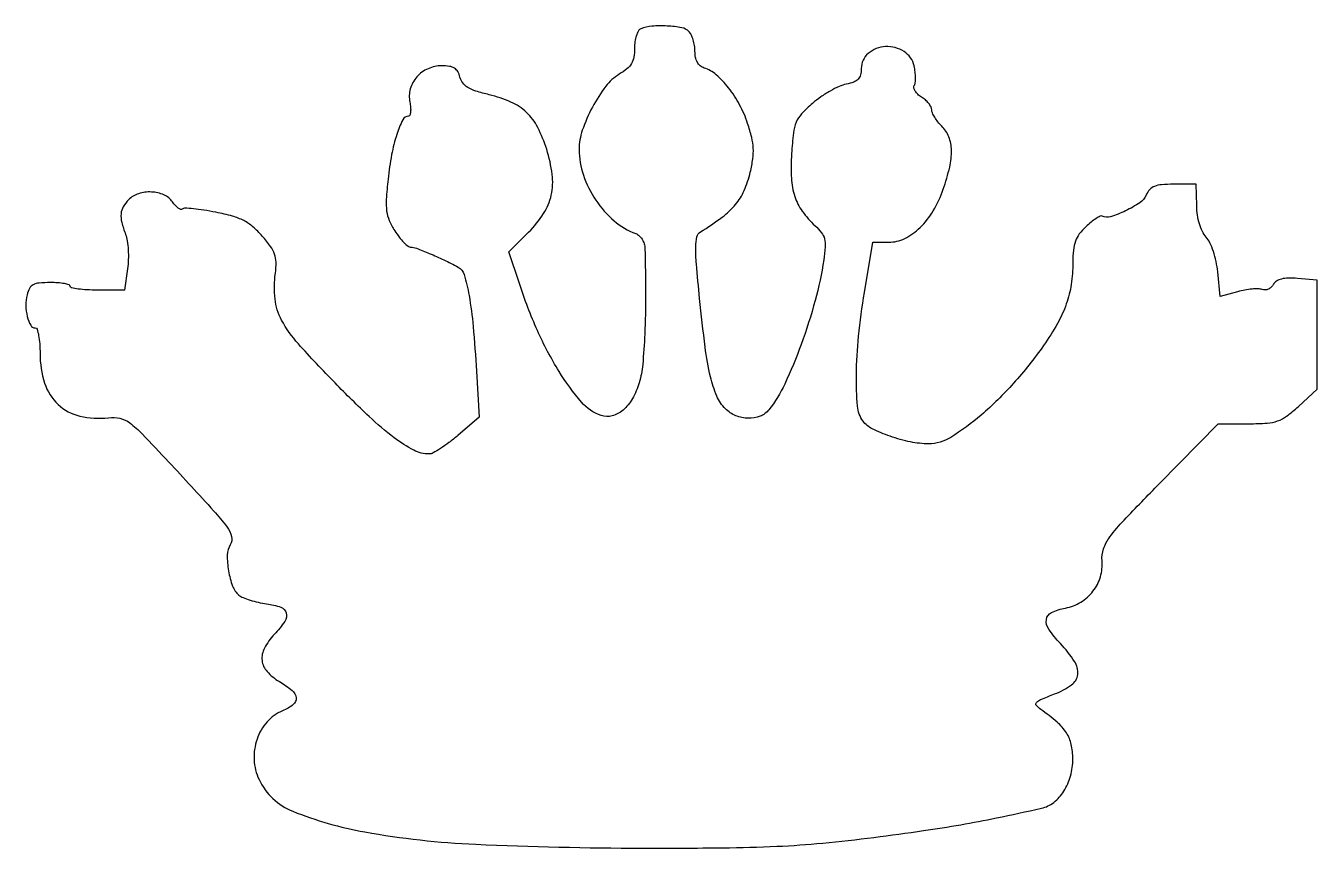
# Model space of a CAD drawing. Extents: x 0 to 256, y 1 to 164.
import ezdxf

# ---------------------------------------------------------------- set-up
doc = ezdxf.new("R2010")
doc.units = 0

msp = doc.modelspace()

# ---------------------------------------------------------------- linework, layer by layer
msp.add_lwpolyline([(122.25, 163.337719, 0.170772), (121.768871, 162.914195, 0.049508), (121.367188, 161.994458, 0.04354), (121.091968, 160.796427, 0.03471), (121, 159.473203, -0.041333), (120.853103, 157.699255, -0.091793), (120.391926, 156.429203, -0.089224), (119.496835, 155.386484, -0.037491), (117.974499, 154.325865, 0.097859), (115.299389, 151.938307, 0.039201), (112.644992, 147.784996, 0.039282), (110.640744, 143.196124, 0.08351), (110, 139.386561, 0.082509), (110.843363, 134.310617, 0.066169), (113.31292, 129.344073, 0.066881), (116.959494, 125.245829, 0.088708), (121.25, 122.713854, -0.100258), (121.923743, 122.295169, -0.065555), (122.50366, 121.583869, -0.062262), (122.906629, 120.702213, -0.069589), (123.060331, 119.781385, -0.006407), (123.186195, 110.544533, -0.010883), (123.024287, 102.818307, -0.012017), (122.617548, 96.733831, -0.050121), (121.92122, 93.131391, -0.055746), (120.581654, 89.984748, -0.085947), (118.714311, 87.700551, -0.110435), (116.565716, 86.543394, -0.152655), (114.390905, 86.606323, -0.134516), (110.469825, 89.284988, -0.037161), (106.034881, 95.370724, -0.033763), (101.737265, 103.467459, -0.026092), (98.139325, 112.790818), (96.081636, 119.081636), (99.985041, 122.985041, 0.053553), (102.955727, 126.670713, 0.089468), (104.47642, 130.339593, 0.085256), (104.658219, 134.434385, 0.044782), (103.56657, 139.427664, 0.042593), (101.776968, 143.782898, 0.084594), (99.543812, 146.758616, 0.086089), (96.479281, 148.794812, 0.045402), (92.135723, 150.253347, -0.017694), (89.509438, 150.976249, -0.059854), (87.890613, 151.706083, -0.094202), (86.906892, 152.588148, -0.101869), (86.348691, 153.746842, 0.068103), (85.913129, 154.831361, 0.123724), (85.256102, 155.516998, 0.102784), (84.261391, 155.886488, 0.037721), (82.758887, 156, 0.104645), (80.016106, 155.41961, 0.108677), (77.786085, 153.781464, 0.112326), (76.498912, 151.408503, 0.11822), (76.398291, 148.758544, -0.02696), (76.551082, 147.701031, -0.046171), (76.548681, 146.810322, -0.063047), (76.40997, 146.192634, -0.315915), (76.135515, 146, 0.286645), (74.98295, 145.280093, 0.034936), (73.814149, 142.39004, 0.032334), (72.789318, 138.373535, 0.019544), (72.074241, 133.513875, 0.010543), (71.726745, 129.479833, 0.048651), (71.802543, 127.139896, 0.070997), (72.313498, 125.303416, 0.040028), (73.410388, 123.262379, 0.022015), (74.290775, 122.021774, 0.028573), (75.208233, 120.972172, 0.028749), (76.045651, 120.210809, 0.168851), (76.596362, 120.012379, -0.087899), (77.707256, 119.802603, -0.008452), (80.272173, 118.781449, -0.011112), (83.166948, 117.495617, -0.011131), (86, 116.083165, -0.20553), (87.202527, 114.598001, -0.025321), (88.152581, 110.438956, -0.021099), (88.965305, 104.306297, -0.007318), (89.633451, 95.405999), (90.182427, 86.311997), (85.911215, 82.655999, -0.015127), (84.171868, 81.256076, -0.019088), (82.477878, 80.07395, -0.017459), (81.010918, 79.2022, -0.125978), (80.221131, 79, -0.12168), (77.195395, 79.747411, -0.040512), (73.313066, 82.210306, -0.027848), (68.317664, 86.434828, -0.009547), (61.555809, 93.080816, -0.010784), (54.279193, 100.839016, -0.058512), (50.956962, 105.542945, -0.097456), (49.6476, 109.720486, -0.060766), (49.709115, 114.867958, 0.035689), (49.843316, 117.030222, 0.082542), (49.562396, 118.627695, 0.0726), (48.751907, 120.170427, 0.022969), (47.123035, 122.207089, 0.03489), (45.257802, 124.054182, 0.059124), (43.437012, 125.2803, 0.050756), (41.190138, 126.159837, 0.01936), (37.915646, 126.936813, 0.009911), (35.533512, 127.356606, 0.014788), (33.434994, 127.620379, 0.009721), (31.704817, 127.752167, 0.21366), (31.242477, 127.575811, -0.289447), (30.925605, 127.504318, -0.072383), (30.434604, 127.763761, -0.051657), (29.858903, 128.282964, -0.030689), (29.282991, 129.006361, 0.138592), (27.593876, 130.38449, 0.090369), (25.127442, 130.958545, 0.08806), (22.556357, 130.629626, 0.121212), (20.571429, 129.428571, 0.066945), (19.519443, 128.049644, 0.108448), (19.082652, 126.647378, 0.084211), (19.222966, 124.942459, 0.028303), (19.97938, 122.554234, -0.053815), (20.315338, 121.269622, -0.022584), (20.499518, 119.489713, -0.02203), (20.526463, 117.551056, -0.026693), (20.374763, 115.739134), (19.790765, 111.5), (14.39518, 111.5, -0.013055), (12.326623, 111.554021, -0.021479), (10.584607, 111.720313, -0.017033), (9.240102, 111.954133, -0.355093), (8.999797, 112.25, 0.328756), (8.783974, 112.542932, 0.028593), (7.830537, 112.779687, 0.028837), (6.54504, 112.945875, 0.017729), (5.019052, 113, 0.021084), (2.838722, 112.90802, 0.100885), (1.650162, 112.559268, 0.147171), (0.926815, 111.845481, 0.063561), (0.428758, 110.572172, 0.064972), (0.181255, 108.450744, 0.057746), (0.467134, 106.246631, 0.066645), (1.143022, 104.541765, 0.271453), (2.067388, 104, -0.331587), (2.431991, 103.728335, -0.027274), (2.726045, 102.503136, -0.028044), (2.932712, 100.857645, -0.017219), (3, 98.904292, 0.077905), (3.919631, 93.037855, 0.127715), (6.596613, 88.815504, 0.131936), (10.916689, 86.514903, 0.086011), (16.590498, 86.200358, -0.086247), (18.850079, 86.07403, -0.101898), (20.791668, 85.181194, -0.042805), (23.285794, 82.995148, -0.004551), (28.587649, 77.377321, -0.001419), (37.464002, 67.74407, -0.025473), (40.142417, 64.503816, -0.100852), (41.031135, 62.61015, -0.201674), (40.771935, 61.006418, 0.136569), (40.167208, 58.955924, 0.046352), (40.409499, 55.828131, 0.046409), (41.227053, 52.787927, 0.131404), (42.487244, 51.010587, 0.074656), (43.30618, 50.515577, 0.022045), (44.686752, 50.010736, 0.021596), (46.309213, 49.573384, 0.021699), (47.960781, 49.278435, -0.048956), (50.802648, 48.609536, -0.253515), (51.859514, 47.464164, -0.215631), (51.563018, 45.797882, -0.03672), (49.5, 43.216574, 0.063948), (47.544244, 40.476763, 0.150824), (47.068191, 38.038718, 0.159887), (48.054637, 35.851254, 0.07439), (50.5, 33.867499, -0.038579), (53.034093, 32.09575, -0.196188), (53.837009, 30.612141, -0.262672), (53.267199, 29.283492, -0.064896), (51.133687, 28.055375, 0.115119), (48.068283, 25.858026, 0.097684), (46.067548, 22.402977, 0.094482), (45.488112, 18.342312, 0.099425), (46.465201, 14.432091, 0.188914), (53.174077, 8.127983, 0.050967), (67.468536, 4.03255, 0.033215), (89.513665, 1.580352, 0.01062), (122.5, 0.817071, 0.002902), (138.536212, 0.879744, 0.009197), (149.264442, 1.18134, 0.011966), (158.353357, 1.822528, 0.008518), (168.5, 2.957525, 0.003244), (178.381344, 4.298873, 0.007621), (185.737579, 5.460753, 0.00802), (192.82734, 6.809058, 0.003984), (201.772503, 8.733802, 0.11233), (204.22285, 9.898265, 0.084494), (206.229771, 12.119056, 0.076035), (207.549233, 15.117989, 0.065772), (208, 18.529899, 0.055019), (207.682487, 21.406638, 0.089347), (206.731948, 23.666992, 0.070933), (204.87679, 25.791053, 0.024035), (201.635405, 28.323285, -0.066075), (200.768247, 29.126411, -0.370889), (200.779082, 29.709984, -0.112662), (201.602738, 30.294936, -0.007087), (204.385405, 31.403086, 0.062542), (207.738553, 33.190455, 0.213362), (208.971715, 35.267771, 0.177532), (208.348729, 37.857226, 0.042183), (205.541729, 41.387077, -0.036384), (203.217868, 44.240901, -0.189556), (202.75233, 46.176809, -0.254003), (203.767547, 47.551346, -0.06301), (206.525938, 48.438888, 0.090139), (209.578666, 49.606237, 0.091796), (212.003056, 51.767632, 0.092767), (213.474915, 54.632463, 0.094429), (213.798639, 57.81729, -0.105491), (214.091753, 60.184363, -0.076753), (215.336047, 62.536334, -0.030966), (218.172673, 65.892299, -0.003411), (225.188248, 73.120597), (236.876497, 85), (242.952933, 85, 0.016162), (246.545086, 85.116141, 0.06784), (248.656889, 85.544476, 0.077082), (250.441889, 86.495308, 0.024595), (252.764685, 88.422138), (256.5, 91.844275), (256.5, 102.672138), (256.5, 113.5), (252.579232, 113.820546, 0.024583), (250.745481, 113.880014, 0.057831), (249.389989, 113.699669, 0.082101), (248.428295, 113.27981, 0.121877), (247.802785, 112.612079, -0.080057), (247.371693, 112.067922, -0.08054), (246.792309, 111.688069, -0.085914), (246.157334, 111.527171, -0.111248), (245.56446, 111.613638, 0.09012), (244.806194, 111.756838, 0.023742), (243.567328, 111.706542, 0.023309), (242.138924, 111.51302, 0.022036), (240.707303, 111.18485), (237.232792, 110.225492), (236.762215, 115.122877, 0.02828), (236.447929, 117.169966, 0.027691), (235.903168, 119.183278, 0.029142), (235.21811, 120.90902, 0.074992), (234.478116, 122.024182, -0.069662), (233.724836, 123.133643, -0.040624), (233.133017, 124.63203, -0.03697), (232.739212, 126.384397, -0.031942), (232.582297, 128.264051), (232.5, 132.5), (228, 132.5, 0.01934), (225.626746, 132.408167, 0.074986), (224.196489, 132.077738, 0.114681), (223.255759, 131.427079, 0.081075), (222.553927, 130.34535, -0.14278), (221.288448, 128.834915, -0.035912), (218.469974, 127.228722, -0.034306), (215.499165, 126.050398, -0.193374), (213.830564, 126.172448, 0.235883), (213.429358, 126.169138, 0.025359), (212.599734, 125.691639, 0.026897), (211.617867, 124.980631, 0.018418), (210.580564, 124.075686, 0.043834), (209.290023, 122.630692, 0.073332), (208.517557, 121.199682, 0.062793), (208.121208, 119.453183, 0.02444), (208, 116.974909, -0.037144), (207.677047, 112.633576, -0.047763), (206.710729, 108.751498, -0.043718), (204.944715, 104.867975, -0.024812), (202.183109, 100.5, -0.028759), (196.25672, 93.033468, -0.033914), (189.809514, 86.724159, -0.036131), (183.761369, 82.272017, -0.142866), (179.366023, 81.015181, -0.049928), (175.778069, 81.393562, -0.032144), (171.742725, 82.506511, -0.031015), (168.178132, 83.994252, -0.121093), (166.363097, 85.518112, -0.138618), (165.259493, 88.487031, -0.022948), (165.046713, 94.648114, -0.022774), (165.485534, 102.350933, -0.015533), (166.653265, 111.04519), (168.306529, 121), (171.473156, 121, 0.115867), (174.630258, 121.741565, 0.077551), (177.670993, 123.894988, 0.066475), (180.310608, 127.247049, 0.050348), (182.280089, 131.5, 0.025717), (183.558832, 135.919494, 0.063242), (183.908775, 139.275037, 0.088211), (183.383631, 141.887517, 0.103129), (182, 144, -0.02855), (181.234564, 144.858222, -0.030227), (180.5875, 145.782464, -0.031705), (180.133027, 146.640767, -0.106293), (180, 147.259453, 0.122943), (179.856907, 147.832607, 0.04715), (179.401102, 148.52296, 0.043057), (178.741266, 149.211881, 0.040685), (177.961197, 149.79216, -0.046518), (177.225979, 150.352488, -0.066283), (176.701331, 150.982705, -0.08615), (176.454891, 151.582253, -0.195352), (176.535293, 152.057106, 0.112105), (176.730974, 152.627843, 0.02845), (176.780376, 153.612434, 0.027562), (176.708533, 154.772291, 0.024813), (176.50895, 155.959252, 0.199714), (174.510416, 158.816007, 0.1551), (170.807184, 159.794651, 0.165433), (167.385604, 158.438796, 0.219847), (166, 155.439816, -0.058878), (165.850582, 154.175334, -0.133674), (165.391977, 153.337879, -0.114802), (164.51879, 152.77151, -0.037369), (163.02863, 152.355726, 0.057115), (161.628926, 151.905043, 0.023009), (159.837124, 150.991217, 0.022408), (157.979073, 149.819994, 0.026398), (156.33649, 148.5451, 0.026982), (154.172985, 146.460757, 0.089117), (153.105018, 144.803047, 0.070208), (152.550653, 142.670867, 0.012649), (152.185783, 138.576734, 0.027994), (152.148383, 133.665692, 0.066497), (152.805257, 130.079457, 0.077674), (154.296686, 127.136039, 0.050721), (156.827223, 124.281966, -0.040965), (158.110639, 122.890024, -0.104199), (158.711827, 121.662197, -0.080994), (158.845605, 120.111193, -0.018316), (158.548504, 117.474878, -0.029458), (156.859276, 109.461061, -0.021107), (154.075335, 100.735736, -0.021081), (150.805596, 92.853472, -0.058399), (147.662281, 87.75, -0.134555), (145.936959, 86.479884, -0.097807), (143.576899, 86.06969, -0.091576), (141.099719, 86.58617, -0.099629), (139.052747, 87.947253, -0.095608), (137.333381, 90.488911, -0.043546), (136.077659, 94.315448, -0.025995), (135.023373, 100.173293, -0.006483), (133.924722, 109.843401, -0.003705), (133.288802, 116.679716, -0.024508), (133.164204, 120.107074, -0.051963), (133.3947, 122.076599, -0.202161), (134.092109, 123.054976, 0.021159), (138.413984, 125.979378, 0.059751), (141.06042, 128.477391, 0.072191), (142.757696, 131.241067, 0.042819), (143.980124, 134.917146, 0.023441), (144.485782, 137.566772, 0.049056), (144.577312, 139.661472, 0.047067), (144.259345, 141.787925, 0.019999), (143.455513, 144.557379, 0.042626), (141.85531, 148.262619, 0.043157), (139.655542, 151.626485, 0.046821), (137.194408, 154.221241, 0.103092), (134.823932, 155.555882, -0.098909), (134.047051, 155.984852, -0.091672), (133.469829, 156.689554, -0.077637), (133.117171, 157.660232, -0.048418), (133, 158.867388, 0.038967), (132.91147, 160.001623, 0.035109), (132.6475, 161.149795, 0.036885), (132.260874, 162.146894, 0.085649), (131.8, 162.8, 0.153201), (130.379757, 163.541851, 0.030278), (127.492268, 163.880605, 0.032844), (124.453238, 163.85198, 0.077264)], format="xyb", close=True)

doc.saveas('drawing.dxf')
